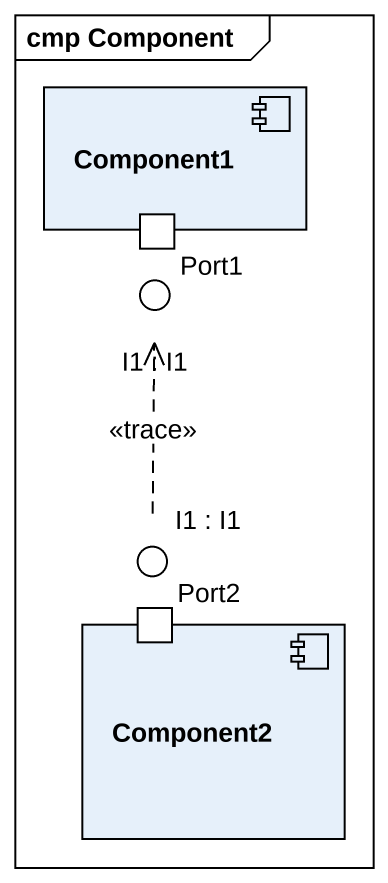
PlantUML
@startuml
mainframe cmp Component
component Component1 {
  port Port1
}
() "I1 : I1" as I1
() "I1 : I1" as I1_2
component Component2 {
  port Port2
}
I1_2 .up.> I1 : <<trace>>
@enduml
